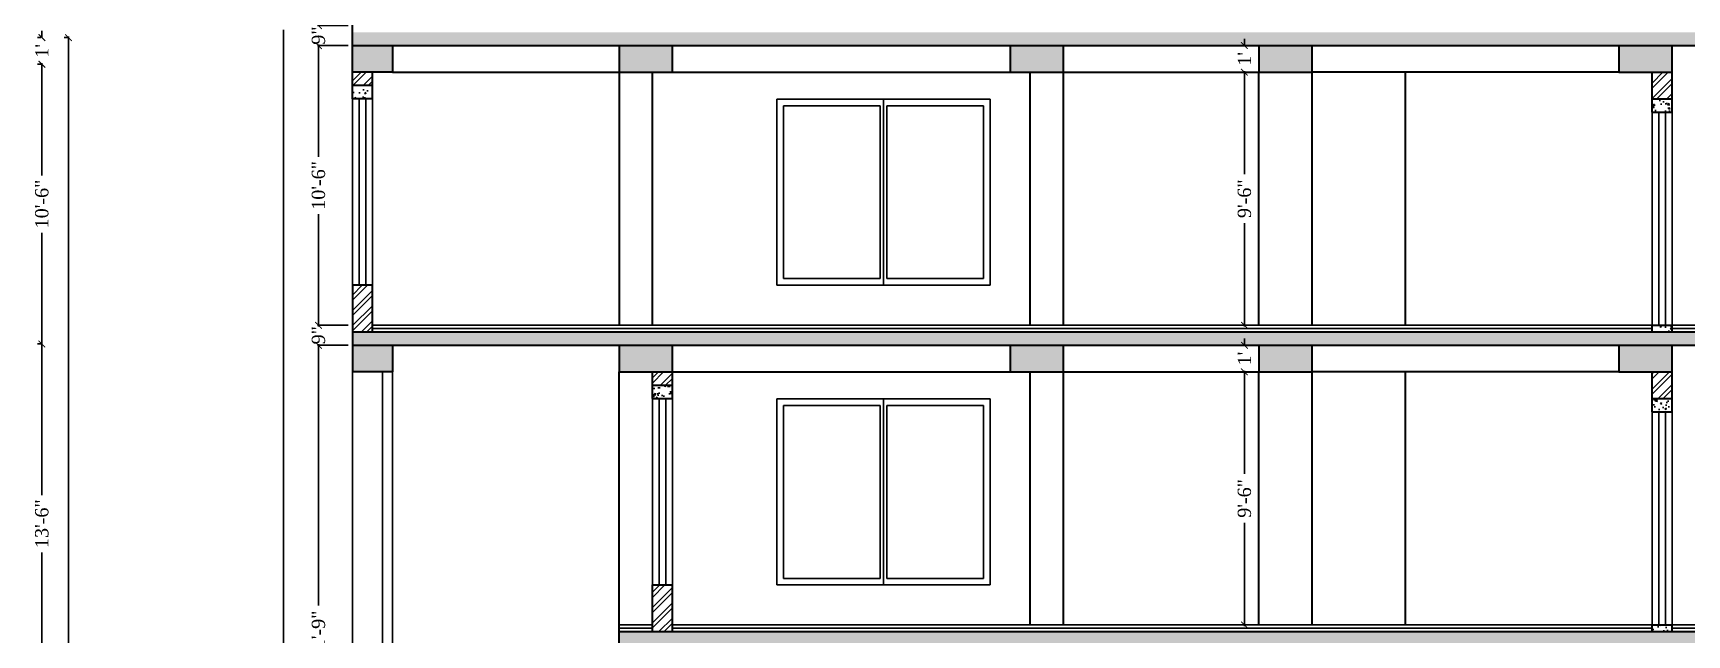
# Model space of a CAD drawing. Header units: inches. Extents: x 137014 to 144844, y -150241 to -148176.
# Drawn here: x 143550 to 144294, y -149674 to -149403 of the extents above; entities that cross this region are included whole.
import ezdxf

# ---------------------------------------------------------------- set-up
doc = ezdxf.new("R2010")
doc.units = ezdxf.units.IN
doc.header["$LTSCALE"] = 15
doc.header["$MEASUREMENT"] = 0
doc.header["$PDMODE"] = 2
doc.layers.get('0').update_dxf_attribs({"linetype": 'CONTINUOUS'})
doc.layers.get('Defpoints').update_dxf_attribs({"linetype": 'CONTINUOUS'})
doc.layers.add('DIMENSION', color=251, linetype='CONTINUOUS', lineweight=15)
doc.layers.add('WALL', color=1, linetype='CONTINUOUS', lineweight=30)
for name, color, linetype in [('HACH', 8, 'CONTINUOUS'), ('HATCH', 252, 'CONTINUOUS'), ('stair', 31, 'CONTINUOUS'), ('WINDOW', 140, 'CONTINUOUS')]:
    doc.layers.add(name, color=color, linetype=linetype)
doc.styles.add('times', font='times.ttf', dxfattribs={"height": 6})
doc.dimstyles.new('NAUMAN', dxfattribs={"dimtxt": 7, "dimasz": 3, "dimexe": 0.5, "dimexo": 2, "dimgap": 3, "dimtad": 0, "dimdec": 1, "dimzin": 0, "dimdsep": 46, "dimlunit": 4, "dimtxsty": 'times', "dimblk1": 'ARCHTICK', "dimblk2": 'ARCHTICK', "dimsah": 1, "dimcen": 0, "dimdle": 0.5, "dimclrd": 256, "dimclre": 256, "dimclrt": 2, "dimadec": 0, "dimazin": 0, "dimtfac": 1, "dimtdec": 1, "dimtix": 1, "dimtofl": 0, "dimtmove": 1, "dimatfit": 3, "dimldrblk": 'ARCHTICK', "dimfxl": 4, "dimtolj": 1, "dimtzin": 0, "dimarcsym": 0})
pattern_1 = [(50, (-432.95, 3237.4475), (7.17260183, -0.62752135), [0.75, -8.25]), (355, (-432.95, 3237.4475), (-1.38751334, 7.52192134), [0.6, -6.6]), (100.4514445, (-432.3525, 3237.395), (5.78508847, 6.8943999), [0.63740192, -7.01142112]), (46.1842, (-432.95, 3239.4475), (10.6724133, -1.6551928), [1.125, -12.375]), (96.6356355, (-432.061, 3239.31), (9.34661946, 9.741186), [0.9561034, -10.5171376]), (351.184164, (-432.95, 3239.448), (9.34661945, 9.741186), [0.9, -9.9]), (21, (-431.95, 3238.9475), (5.96907052, -4.0261889), [0.75, -8.25]), (326, (-431.95, 3238.9475), (2.43315332, 7.25150045), [0.6, -6.6]), (71.4514447, (-431.453, 3238.612), (8.40222377, 3.22531153), [0.6374019, -7.01142112]), (37.5, (-432.9502, 3237.4475), (0.121598553, 3.328938538), [0, -6.52, 0, -6.7, 0, -6.625]), (7.5, (-432.9502, 3237.4475), (2.630695374, 3.94411712), [0, -3.82, 0, -6.37, 0, -2.525]), (327.5, (-435.1802, 3237.4475), (5.338224362, -0.225548717), [0, -2.5, 0, -7.8, 0, -10.35]), (317.5, (-436.18, 3237.4475), (5.83186169, 1.00104982), [0, -3.25, 0, -5.18, 0, -7.35])]
pattern_2 = [(45, (0, 0), (-3.44714556, 3.44714556), []), (45, (2.298, 0), (-3.44714556, 3.44714556), [])]
pattern_3 = [(50, (0, 0), (7.17260183, -0.62752135), [0.75, -8.25]), (355, (0, 0), (-1.38751334, 7.52192134), [0.6, -6.6]), (100.4514, (0.598, -0.052), (5.78509382, 6.89439542), [0.6374019, -7.01142112]), (46.1842, (0, 2), (10.6724105, -1.65519014), [1.125, -12.375]), (96.6356, (0.889, 1.862), (9.34662706, 9.7411787), [0.9561029, -10.51713]), (351.1842, (0, 2), (9.34661945, 9.741186), [0.9, -9.9]), (21, (1, 1.5), (5.96907052, -4.0261889), [0.75, -8.25]), (326, (1, 1.5), (2.43315332, 7.25150045), [0.6, -6.6]), (71.4514, (1.4974, 1.1645), (8.40222629, 3.22530497), [0.6374019, -7.01142112]), (37.5, (0, 0), (0.121598553, 3.328938538), [0, -6.52, 0, -6.7, 0, -6.625]), (7.5, (0, 0), (2.630695374, 3.94411712), [0, -3.82, 0, -6.37, 0, -2.525]), (327.5, (-2.23, 0), (5.33822436, -0.225548717), [0, -2.5, 0, -7.8, 0, -10.35]), (317.5, (-3.23, 0), (5.83186169, 1.00104982), [0, -3.25, 0, -5.18, 0, -7.35])]

# ---------------------------------------------------------------- blocks, each defined once
blk = doc.blocks.new('_ARCHTICK')
at = {"color": 0, "linetype": 'ByBlock', "const_width": 0.15}
blk.add_lwpolyline([(-0.5, -0.5), (0.5, 0.5)], dxfattribs=at)
blk = doc.blocks.new('*D1170')
at = {"layer": 'Defpoints', "color": 0, "ltscale": 5, "transparency": 16777216}
for p in [(143553.49, -149404.84), (143553.49, -149404.84), (143553.49, -149416.84)]:
    blk.add_point(p, dxfattribs=at)
at = {"layer": 'HATCH', "lineweight": -2, "ltscale": 5, "transparency": 16777216}
for p, q in [((143553.49, -149404.84), (143553.49, -149401.84)), ((143551.49, -149404.84), (143552.99, -149404.84)), ((143551.49, -149416.84), (143552.99, -149416.84)), ((143553.49, -149416.84), (143553.49, -149419.84))]:
    blk.add_line(p, q, dxfattribs=at)
at = {"layer": 'HATCH', "lineweight": -2, "ltscale": 5, "transparency": 16777216, "xscale": 3, "yscale": 3, "zscale": 3}
for p, rotation in [((143553.49, -149404.84), 270), ((143553.49, -149416.84), 90)]:
    blk.add_blockref('_ARCHTICK', p, dxfattribs=dict(at, rotation=rotation))
at = {"layer": 'HATCH', "color": 2, "ltscale": 5, "transparency": 16777216, "insert": (143553.49, -149410.84), "char_height": 6, "attachment_point": 5, "rotation": 90, "style": 'times'}
blk.add_mtext("\\A1;1'", dxfattribs=at)
blk = doc.blocks.new('*D1171')
at = {"layer": 'Defpoints', "color": 0, "ltscale": 5, "transparency": 16777216}
for p in [(143553.49, -149416.84), (143553.49, -149542.84), (143553.49, -149542.84)]:
    blk.add_point(p, dxfattribs=at)
at = {"layer": 'HATCH', "lineweight": -2, "ltscale": 5, "transparency": 16777216}
for p, q in [((143551.49, -149416.84), (143552.99, -149416.84)), ((143553.49, -149416.34), (143553.49, -149466.93)), ((143553.49, -149543.34), (143553.49, -149492.76)), ((143551.49, -149542.84), (143552.99, -149542.84))]:
    blk.add_line(p, q, dxfattribs=at)
at = {"layer": 'HATCH', "lineweight": -2, "ltscale": 5, "transparency": 16777216, "xscale": 3, "yscale": 3, "zscale": 3}
for p, rotation in [((143553.49, -149416.84), 90), ((143553.49, -149542.84), 270)]:
    blk.add_blockref('_ARCHTICK', p, dxfattribs=dict(at, rotation=rotation))
at = {"layer": 'HATCH', "color": 2, "ltscale": 5, "transparency": 16777216, "insert": (143553.49, -149479.84), "char_height": 6, "attachment_point": 5, "rotation": 90, "style": 'times'}
blk.add_mtext('\\A1;10\'-6"', dxfattribs=at)
blk = doc.blocks.new('*D1172')
at = {"layer": 'Defpoints', "color": 0, "ltscale": 5, "transparency": 16777216}
for p in [(143553.49, -149542.84), (143553.49, -149704.84), (143553.49, -149704.84)]:
    blk.add_point(p, dxfattribs=at)
at = {"layer": 'HATCH', "lineweight": -2, "ltscale": 5, "transparency": 16777216}
for p, q in [((143551.49, -149542.84), (143552.99, -149542.84)), ((143553.49, -149542.34), (143553.49, -149610.93)), ((143553.49, -149705.34), (143553.49, -149636.76)), ((143551.49, -149704.84), (143552.99, -149704.84))]:
    blk.add_line(p, q, dxfattribs=at)
at = {"layer": 'HATCH', "lineweight": -2, "ltscale": 5, "transparency": 16777216, "xscale": 3, "yscale": 3, "zscale": 3}
for p, rotation in [((143553.49, -149542.84), 90), ((143553.49, -149704.84), 270)]:
    blk.add_blockref('_ARCHTICK', p, dxfattribs=dict(at, rotation=rotation))
at = {"layer": 'HATCH', "color": 2, "ltscale": 5, "transparency": 16777216, "insert": (143553.49, -149623.84), "char_height": 6, "attachment_point": 5, "rotation": 90, "style": 'times'}
blk.add_mtext('\\A1;13\'-6"', dxfattribs=at)
blk = doc.blocks.new('*D1187')
at = {"layer": 'Defpoints', "color": 0, "ltscale": 5, "transparency": 16777216}
for p in [(143565.49, -149404.84), (143565.49, -150124.84), (143565.49, -150124.84)]:
    blk.add_point(p, dxfattribs=at)
at = {"layer": 'HATCH', "lineweight": -2, "ltscale": 5, "transparency": 16777216}
for p, q in [((143563.49, -149404.84), (143564.99, -149404.84)), ((143565.49, -149404.34), (143565.49, -149756.99)), ((143565.49, -150125.34), (143565.49, -149772.69)), ((143563.49, -150124.84), (143564.99, -150124.84))]:
    blk.add_line(p, q, dxfattribs=at)
at = {"layer": 'HATCH', "lineweight": -2, "ltscale": 5, "transparency": 16777216, "xscale": 3, "yscale": 3, "zscale": 3}
for p, rotation in [((143565.49, -149404.84), 90), ((143565.49, -150124.84), 270)]:
    blk.add_blockref('_ARCHTICK', p, dxfattribs=dict(at, rotation=rotation))
at = {"layer": 'HATCH', "color": 2, "ltscale": 5, "transparency": 16777216, "insert": (143565.49, -149764.84), "char_height": 6, "attachment_point": 5, "rotation": 90, "style": 'times'}
blk.add_mtext("\\A1;60'", dxfattribs=at)
blk = doc.blocks.new('*D1272')
at = {"layer": 'Defpoints', "color": 0, "ltscale": 5, "transparency": 16777216}
for p in [(143693.36, -149543.46), (143678.02, -149804.46), (143693.36, -149804.46)]:
    blk.add_point(p, dxfattribs=at)
at = {"layer": 'DIMENSION', "lineweight": -2, "ltscale": 5, "transparency": 16777216}
for p, q in [((143691.36, -149543.46), (143677.52, -149543.46)), ((143678.02, -149542.96), (143678.02, -149660.62)), ((143678.02, -149804.96), (143678.02, -149687.29)), ((143691.36, -149804.46), (143677.52, -149804.46))]:
    blk.add_line(p, q, dxfattribs=at)
at = {"layer": 'DIMENSION', "lineweight": -2, "ltscale": 5, "transparency": 16777216, "xscale": 3, "yscale": 3, "zscale": 3}
for p, rotation in [((143678.02, -149543.46), 90), ((143678.02, -149804.46), 270)]:
    blk.add_blockref('_ARCHTICK', p, dxfattribs=dict(at, rotation=rotation))
at = {"layer": 'DIMENSION', "color": 2, "ltscale": 5, "transparency": 16777216, "insert": (143678.02, -149673.96), "char_height": 6, "attachment_point": 5, "rotation": 90, "style": 'times'}
blk.add_mtext('\\A1;21\'-9"', dxfattribs=at)
blk = doc.blocks.new('*D1281')
at = {"layer": 'Defpoints', "color": 0, "ltscale": 5, "transparency": 16777216}
for p in [(143693.36, -149399.46), (143678.02, -149408.46), (143693.36, -149408.46)]:
    blk.add_point(p, dxfattribs=at)
at = {"layer": 'DIMENSION', "lineweight": -2, "ltscale": 5, "transparency": 16777216}
for p, q in [((143691.36, -149399.46), (143677.52, -149399.46)), ((143678.02, -149399.46), (143678.02, -149396.46)), ((143691.36, -149408.46), (143677.52, -149408.46)), ((143678.02, -149408.46), (143678.02, -149411.46))]:
    blk.add_line(p, q, dxfattribs=at)
at = {"layer": 'DIMENSION', "lineweight": -2, "ltscale": 5, "transparency": 16777216, "xscale": 3, "yscale": 3, "zscale": 3}
for p, rotation in [((143678.02, -149399.46), 270), ((143678.02, -149408.46), 90)]:
    blk.add_blockref('_ARCHTICK', p, dxfattribs=dict(at, rotation=rotation))
at = {"layer": 'DIMENSION', "color": 2, "ltscale": 5, "transparency": 16777216, "insert": (143678.02, -149403.96), "char_height": 6, "attachment_point": 5, "rotation": 90, "style": 'times'}
blk.add_mtext('\\A1;9"', dxfattribs=at)
blk = doc.blocks.new('*D1282')
at = {"layer": 'Defpoints', "color": 0, "ltscale": 5, "transparency": 16777216}
for p in [(143693.36, -149408.46), (143678.02, -149534.46), (143693.36, -149534.46)]:
    blk.add_point(p, dxfattribs=at)
at = {"layer": 'DIMENSION', "lineweight": -2, "ltscale": 5, "transparency": 16777216}
for p, q in [((143691.36, -149408.46), (143677.52, -149408.46)), ((143678.02, -149407.96), (143678.02, -149458.54)), ((143678.02, -149534.96), (143678.02, -149484.37)), ((143691.36, -149534.46), (143677.52, -149534.46))]:
    blk.add_line(p, q, dxfattribs=at)
at = {"layer": 'DIMENSION', "lineweight": -2, "ltscale": 5, "transparency": 16777216, "xscale": 3, "yscale": 3, "zscale": 3}
for p, rotation in [((143678.02, -149408.46), 90), ((143678.02, -149534.46), 270)]:
    blk.add_blockref('_ARCHTICK', p, dxfattribs=dict(at, rotation=rotation))
at = {"layer": 'DIMENSION', "color": 2, "ltscale": 5, "transparency": 16777216, "insert": (143678.02, -149471.46), "char_height": 6, "attachment_point": 5, "rotation": 90, "style": 'times'}
blk.add_mtext('\\A1;10\'-6"', dxfattribs=at)
blk = doc.blocks.new('*D1283')
at = {"layer": 'Defpoints', "color": 0, "ltscale": 5, "transparency": 16777216}
for p in [(143693.36, -149534.46), (143678.02, -149543.46), (143693.36, -149543.46)]:
    blk.add_point(p, dxfattribs=at)
at = {"layer": 'DIMENSION', "lineweight": -2, "ltscale": 5, "transparency": 16777216}
for p, q in [((143691.36, -149534.46), (143677.52, -149534.46)), ((143678.02, -149534.46), (143678.02, -149531.46)), ((143691.36, -149543.46), (143677.52, -149543.46)), ((143678.02, -149543.46), (143678.02, -149546.46))]:
    blk.add_line(p, q, dxfattribs=at)
at = {"layer": 'DIMENSION', "lineweight": -2, "ltscale": 5, "transparency": 16777216, "xscale": 3, "yscale": 3, "zscale": 3}
for p, rotation in [((143678.02, -149534.46), 270), ((143678.02, -149543.46), 90)]:
    blk.add_blockref('_ARCHTICK', p, dxfattribs=dict(at, rotation=rotation))
at = {"layer": 'DIMENSION', "color": 2, "ltscale": 5, "transparency": 16777216, "insert": (143678.02, -149538.96), "char_height": 6, "attachment_point": 5, "rotation": 90, "style": 'times'}
blk.add_mtext('\\A1;9"', dxfattribs=at)
blk = doc.blocks.new('*D1284')
at = {"layer": 'Defpoints', "color": 0, "ltscale": 5, "transparency": 16777216}
for p in [(143662.3, -148961.46), (143693.36, -148961.46), (143693.36, -149825.46)]:
    blk.add_point(p, dxfattribs=at)
at = {"layer": 'DIMENSION', "lineweight": -2, "ltscale": 5, "transparency": 16777216}
for p, q in [((143691.36, -148961.46), (143661.8, -148961.46)), ((143662.3, -148960.96), (143662.3, -149385.58)), ((143662.3, -149825.96), (143662.3, -149401.33)), ((143691.36, -149825.46), (143661.8, -149825.46))]:
    blk.add_line(p, q, dxfattribs=at)
at = {"layer": 'DIMENSION', "lineweight": -2, "ltscale": 5, "transparency": 16777216, "xscale": 3, "yscale": 3, "zscale": 3}
for p, rotation in [((143662.3, -148961.46), 90), ((143662.3, -149825.46), 270)]:
    blk.add_blockref('_ARCHTICK', p, dxfattribs=dict(at, rotation=rotation))
at = {"layer": 'DIMENSION', "color": 2, "ltscale": 5, "transparency": 16777216, "insert": (143662.3, -149393.46), "char_height": 6, "attachment_point": 5, "rotation": 90, "style": 'times'}
blk.add_mtext("\\A1;72'", dxfattribs=at)
blk = doc.blocks.new('*D1292')
at = {"layer": 'Defpoints', "color": 0, "ltscale": 5, "transparency": 16777216}
for p in [(144101.36, -149543.46), (144094.84, -149555.46), (144101.36, -149555.46)]:
    blk.add_point(p, dxfattribs=at)
at = {"layer": 'HACH', "lineweight": -2, "ltscale": 5, "transparency": 16777216}
for p, q in [((144098.84, -149543.46), (144094.34, -149543.46)), ((144094.84, -149543.46), (144094.84, -149540.46)), ((144098.84, -149555.46), (144094.34, -149555.46)), ((144094.84, -149555.46), (144094.84, -149558.46))]:
    blk.add_line(p, q, dxfattribs=at)
at = {"layer": 'HACH', "lineweight": -2, "ltscale": 5, "transparency": 16777216, "xscale": 3, "yscale": 3, "zscale": 3}
for p, rotation in [((144094.84, -149543.46), 270), ((144094.84, -149555.46), 90)]:
    blk.add_blockref('_ARCHTICK', p, dxfattribs=dict(at, rotation=rotation))
at = {"layer": 'HACH', "color": 2, "ltscale": 5, "transparency": 16777216, "insert": (144094.84, -149549.46), "char_height": 6, "attachment_point": 5, "rotation": 90, "style": 'times'}
blk.add_mtext("\\A1;1'", dxfattribs=at)
blk = doc.blocks.new('*D1293')
at = {"layer": 'Defpoints', "color": 0, "ltscale": 5, "transparency": 16777216}
for p in [(144101.36, -149555.46), (144094.84, -149669.46), (144101.36, -149669.46)]:
    blk.add_point(p, dxfattribs=at)
at = {"layer": 'HACH', "lineweight": -2, "ltscale": 5, "transparency": 16777216}
for p, q in [((144098.84, -149555.46), (144094.34, -149555.46)), ((144094.84, -149554.96), (144094.84, -149601.42)), ((144094.84, -149669.96), (144094.84, -149623.5)), ((144098.84, -149669.46), (144094.34, -149669.46))]:
    blk.add_line(p, q, dxfattribs=at)
at = {"layer": 'HACH', "lineweight": -2, "ltscale": 5, "transparency": 16777216, "xscale": 3, "yscale": 3, "zscale": 3}
for p, rotation in [((144094.84, -149555.46), 90), ((144094.84, -149669.46), 270)]:
    blk.add_blockref('_ARCHTICK', p, dxfattribs=dict(at, rotation=rotation))
at = {"layer": 'HACH', "color": 2, "ltscale": 5, "transparency": 16777216, "insert": (144094.84, -149612.46), "char_height": 6, "attachment_point": 5, "rotation": 90, "style": 'times'}
blk.add_mtext('\\A1;9\'-6"', dxfattribs=at)
blk = doc.blocks.new('*D1294')
at = {"layer": 'Defpoints', "color": 0, "ltscale": 5, "transparency": 16777216}
for p in [(144101.36, -149408.46), (144094.84, -149420.46), (144101.36, -149420.46)]:
    blk.add_point(p, dxfattribs=at)
at = {"layer": 'HACH', "lineweight": -2, "ltscale": 5, "transparency": 16777216}
for p, q in [((144098.84, -149408.46), (144094.34, -149408.46)), ((144094.84, -149408.46), (144094.84, -149405.46)), ((144098.84, -149420.46), (144094.34, -149420.46)), ((144094.84, -149420.46), (144094.84, -149423.46))]:
    blk.add_line(p, q, dxfattribs=at)
at = {"layer": 'HACH', "lineweight": -2, "ltscale": 5, "transparency": 16777216, "xscale": 3, "yscale": 3, "zscale": 3}
for p, rotation in [((144094.84, -149408.46), 270), ((144094.84, -149420.46), 90)]:
    blk.add_blockref('_ARCHTICK', p, dxfattribs=dict(at, rotation=rotation))
at = {"layer": 'HACH', "color": 2, "ltscale": 5, "transparency": 16777216, "insert": (144094.84, -149414.46), "char_height": 6, "attachment_point": 5, "rotation": 90, "style": 'times'}
blk.add_mtext("\\A1;1'", dxfattribs=at)
blk = doc.blocks.new('*D1295')
at = {"layer": 'Defpoints', "color": 0, "ltscale": 5, "transparency": 16777216}
for p in [(144101.36, -149420.46), (144094.84, -149534.46), (144101.36, -149534.46)]:
    blk.add_point(p, dxfattribs=at)
at = {"layer": 'HACH', "lineweight": -2, "ltscale": 5, "transparency": 16777216}
for p, q in [((144098.84, -149420.46), (144094.34, -149420.46)), ((144094.84, -149419.96), (144094.84, -149466.42)), ((144094.84, -149534.96), (144094.84, -149488.5)), ((144098.84, -149534.46), (144094.34, -149534.46))]:
    blk.add_line(p, q, dxfattribs=at)
at = {"layer": 'HACH', "lineweight": -2, "ltscale": 5, "transparency": 16777216, "xscale": 3, "yscale": 3, "zscale": 3}
for p, rotation in [((144094.84, -149420.46), 90), ((144094.84, -149534.46), 270)]:
    blk.add_blockref('_ARCHTICK', p, dxfattribs=dict(at, rotation=rotation))
at = {"layer": 'HACH', "color": 2, "ltscale": 5, "transparency": 16777216, "insert": (144094.84, -149477.46), "char_height": 6, "attachment_point": 5, "rotation": 90, "style": 'times'}
blk.add_mtext('\\A1;9\'-6"', dxfattribs=at)

msp = doc.modelspace()

# ---------------------------------------------------------------- hatches: boundary and pattern name
at = {"layer": 'HACH', "ltscale": 5}
h = msp.add_hatch(dxfattribs=at)
h.set_pattern_fill('AR-CONC', color=256)
h.set_pattern_definition(pattern_1)
h.paths.add_polyline_path([(143693.36007, -149402.45726), (143693.36007, -149408.45726), (144413.36007, -149408.45726), (144413.36007, -149402.45726)])
h = msp.add_hatch(color=256, dxfattribs=at)
h.dxf.hatch_style = 1
h.paths.add_polyline_path([(143711.36007, -149408.45726), (143693.36007, -149408.45726), (143693.36007, -149420.45726), (143711.36007, -149420.45726)])
h = msp.add_hatch(color=256, dxfattribs=at)
h.dxf.hatch_style = 1
h.paths.add_polyline_path([(143837.36007, -149408.45726), (143813.36007, -149408.45726), (143813.36007, -149420.45726), (143837.36007, -149420.45726)])
h = msp.add_hatch(color=256, dxfattribs=at)
h.dxf.hatch_style = 1
h.paths.add_polyline_path([(144013.36007, -149408.45726), (143989.36007, -149408.45726), (143989.36007, -149420.45726), (144013.36007, -149420.45726)])
h.paths.add_polyline_path([(144125.36007, -149408.45726), (144101.36007, -149408.45726), (144101.36007, -149420.45726), (144125.36007, -149420.45726)])
h.paths.add_polyline_path([(144287.36007, -149408.45726), (144263.36007, -149408.45726), (144263.36007, -149420.45726), (144287.36007, -149420.45726)])
h = msp.add_hatch(dxfattribs=at)
h.set_pattern_fill('AR-CONC', color=256)
h.set_pattern_definition(pattern_3)
h.paths.add_polyline_path([(143693.36007, -149426.45726), (143693.36007, -149432.45726), (143702.36007, -149432.45726), (143702.36007, -149426.45726)])
h = msp.add_hatch(dxfattribs=at)
h.set_pattern_fill('AR-CONC', color=256)
h.set_pattern_definition(pattern_3)
h.paths.add_polyline_path([(144278.36007, -149432.45726), (144278.36007, -149438.45726), (144287.36007, -149438.45726), (144287.36007, -149432.45726)])
h = msp.add_hatch(dxfattribs=at)
h.set_pattern_fill('AR-CONC', color=256)
h.set_pattern_definition(pattern_1)
h.paths.add_polyline_path([(143693.36007, -149537.45726), (143693.36007, -149543.45726), (144413.36007, -149543.45726), (144413.36007, -149537.45726)])
h = msp.add_hatch(dxfattribs=at)
h.set_pattern_fill('AR-CONC', color=256)
h.set_pattern_definition(pattern_3)
h.paths.add_polyline_path([(144278.36007, -149534.45726), (144278.36007, -149537.45726), (144287.36007, -149537.45726), (144287.36007, -149534.45726)])
h = msp.add_hatch(color=256, dxfattribs=at)
h.dxf.hatch_style = 1
h.paths.add_polyline_path([(143711.36007, -149543.45726), (143693.36007, -149543.45726), (143693.36007, -149555.45726), (143711.36007, -149555.45726)])
h = msp.add_hatch(color=256, dxfattribs=at)
h.dxf.hatch_style = 1
h.paths.add_polyline_path([(143837.36007, -149543.45726), (143813.36007, -149543.45726), (143813.36007, -149555.45726), (143837.36007, -149555.45726)])
h = msp.add_hatch(color=256, dxfattribs=at)
h.dxf.hatch_style = 1
h.paths.add_polyline_path([(144013.36007, -149543.45726), (143989.36007, -149543.45726), (143989.36007, -149555.45726), (144013.36007, -149555.45726)])
h.paths.add_polyline_path([(144125.36007, -149543.45726), (144101.36007, -149543.45726), (144101.36007, -149555.45726), (144125.36007, -149555.45726)])
h.paths.add_polyline_path([(144287.36007, -149543.45726), (144263.36007, -149543.45726), (144263.36007, -149555.45726), (144287.36007, -149555.45726)])
h = msp.add_hatch(dxfattribs=at)
h.set_pattern_fill('AR-CONC', color=256)
h.set_pattern_definition(pattern_3)
h.paths.add_polyline_path([(143828.36007, -149561.45726), (143828.36007, -149567.45726), (143837.36007, -149567.45726), (143837.36007, -149561.45726)])
h = msp.add_hatch(dxfattribs=at)
h.set_pattern_fill('AR-CONC', color=256)
h.set_pattern_definition(pattern_3)
h.paths.add_polyline_path([(144287.36007, -149573.45726), (144287.36007, -149567.45726), (144278.36007, -149567.45726), (144278.36007, -149573.45726)])
h = msp.add_hatch(dxfattribs=at)
h.set_pattern_fill('AR-CONC', color=256)
h.set_pattern_definition(pattern_3)
h.paths.add_polyline_path([(144278.36007, -149669.45726), (144278.36007, -149672.45726), (144287.36007, -149672.45726), (144287.36007, -149669.45726)])
h = msp.add_hatch(dxfattribs=at)
h.set_pattern_fill('AR-CONC', color=256)
h.set_pattern_definition(pattern_1)
h.paths.add_polyline_path([(144413.36007, -149678.45726), (144413.36007, -149672.45726), (143813.36007, -149672.45726), (143813.36007, -149678.45726)])
at = {"layer": 'HATCH'}
h = msp.add_hatch(dxfattribs=at)
h.set_pattern_fill('ANSI32,_O', color=6, scale=13)
h.set_pattern_definition(pattern_2)
h.paths.add_polyline_path([(143702.36007, -149426.45726), (143702.36007, -149420.45726), (143693.36007, -149420.45726), (143693.36007, -149426.45726)])
h = msp.add_hatch(dxfattribs=at)
h.set_pattern_fill('ANSI32,_O', color=6, scale=13)
h.set_pattern_definition(pattern_2)
h.paths.add_polyline_path([(144278.36007, -149420.45726), (144278.36007, -149432.45726), (144287.36007, -149432.45726), (144287.36007, -149420.45726)])
h = msp.add_hatch(dxfattribs=at)
h.set_pattern_fill('ANSI32,_O', color=6, scale=13)
h.set_pattern_definition(pattern_2)
h.paths.add_polyline_path([(143702.36007, -149516.45726), (143693.36007, -149516.45726), (143693.36007, -149537.45726), (143702.36007, -149537.45726)])
h = msp.add_hatch(dxfattribs=at)
h.set_pattern_fill('ANSI32,_O', color=6, scale=13)
h.set_pattern_definition(pattern_2)
h.paths.add_polyline_path([(143828.36007, -149555.45726), (143828.36007, -149561.45726), (143837.36007, -149561.45726), (143837.36007, -149555.45726)])
h = msp.add_hatch(dxfattribs=at)
h.set_pattern_fill('ANSI32,_O', color=6, scale=13)
h.set_pattern_definition(pattern_2)
h.paths.add_polyline_path([(144287.36007, -149555.45726), (144278.36007, -149555.45726), (144278.36007, -149567.45726), (144287.36007, -149567.45726)])
h = msp.add_hatch(dxfattribs=at)
h.set_pattern_fill('ANSI32,_O', color=6, scale=13)
h.set_pattern_definition(pattern_2)
h.paths.add_polyline_path([(143837.36007, -149651.45726), (143828.36007, -149651.45726), (143828.36007, -149672.45726), (143837.36007, -149672.45726)])

# ---------------------------------------------------------------- linework, layer by layer
at = {"layer": 'stair'}
for p, q in [((143702.36007, -149534.45726), (144278.36007, -149534.45726)), ((143702.36007, -149535.95726), (144278.36007, -149535.95726)), ((144287.36007, -149534.45726), (144404.36007, -149534.45726)), ((144287.36007, -149535.95726), (144404.36007, -149535.95726)), ((143813.36007, -149669.45726), (143828.36007, -149669.45726)), ((143813.36007, -149670.95726), (143828.36007, -149670.95726)), ((143837.36007, -149669.45726), (144278.36007, -149669.45726)), ((143837.36007, -149670.95726), (144278.36007, -149670.95726)), ((144287.36007, -149669.45726), (144404.36007, -149669.45726)), ((144287.36007, -149670.95726), (144404.36007, -149670.95726))]:
    msp.add_line(p, q, dxfattribs=at)
at = {"layer": 'WALL', "ltscale": 5}
for p, q in [((143693.36007, -149432.45726), (143693.36007, -149381.45726)), ((143711.36007, -149408.45726), (143711.36007, -149420.45726)), ((143711.36007, -149420.45726), (143693.36007, -149420.45726)), ((143702.36007, -149432.45726), (143702.36007, -149420.45726)), ((143711.36007, -149420.45726), (143813.36007, -149420.45726)), ((143813.36007, -149420.45726), (143813.36007, -149534.45726)), ((143828.36007, -149534.45726), (143828.36007, -149420.45726)), ((143837.36007, -149420.45726), (143989.36007, -149420.45726)), ((143998.36007, -149534.45726), (143998.36007, -149420.45726)), ((144013.36007, -149420.45726), (144101.36007, -149420.45726)), ((144013.36007, -149534.45726), (144013.36007, -149420.45726)), ((144101.36007, -149534.45726), (144101.36007, -149420.45726)), ((144263.36007, -149420.45726), (144125.36007, -149420.45726)), ((144125.36007, -149534.45726), (144125.36007, -149420.45726)), ((144167.36007, -149534.45726), (144167.36007, -149420.45726)), ((143702.36007, -149426.45726), (143693.36007, -149426.45726)), ((143702.36007, -149432.45726), (143693.36007, -149432.45726)), ((144278.36007, -149432.45726), (144287.36007, -149432.45726)), ((144278.36007, -149432.45726), (144287.36007, -149432.45726)), ((144278.36007, -149438.45726), (144287.36007, -149438.45726)), ((144278.36007, -149438.45726), (144287.36007, -149438.45726)), ((143702.36007, -149516.45726), (143693.36007, -149516.45726)), ((143702.36007, -149537.45726), (143702.36007, -149516.45726)), ((144278.36007, -149534.45726), (144287.36007, -149534.45726)), ((143693.36007, -149543.45726), (143693.36007, -149555.45726)), ((143711.36007, -149543.45726), (143711.36007, -149555.45726)), ((143711.36007, -149555.45726), (143693.36007, -149555.45726)), ((143813.36007, -149669.45726), (143813.36007, -149555.45726)), ((143828.36007, -149567.45726), (143828.36007, -149555.45726)), ((143837.36007, -149555.45726), (143989.36007, -149555.45726)), ((143837.36007, -149567.45726), (143837.36007, -149555.45726)), ((143998.36007, -149669.45726), (143998.36007, -149555.45726)), ((144013.36007, -149555.45726), (144101.36007, -149555.45726)), ((144013.36007, -149669.45726), (144013.36007, -149555.45726)), ((144101.36007, -149669.45726), (144101.36007, -149555.45726)), ((144263.36007, -149555.45726), (144125.36007, -149555.45726)), ((144125.36007, -149669.45726), (144125.36007, -149555.45726)), ((144167.36007, -149669.45726), (144167.36007, -149555.45726)), ((143828.36007, -149561.45726), (143837.36007, -149561.45726)), ((143828.36007, -149567.45726), (143837.36007, -149567.45726)), ((144278.36007, -149567.45726), (144287.36007, -149567.45726)), ((144278.36007, -149573.45726), (144287.36007, -149573.45726)), ((143828.36007, -149672.45726), (143828.36007, -149651.45726)), ((143828.36007, -149651.45726), (143837.36007, -149651.45726)), ((143837.36007, -149672.45726), (143837.36007, -149651.45726)), ((143813.36007, -149678.45726), (143813.36007, -149669.45726)), ((144278.36007, -149669.45726), (144287.36007, -149669.45726))]:
    msp.add_line(p, q, dxfattribs=at)
at = {"layer": 'WALL'}
for p, q in [((143693.36007, -149408.45726), (144413.36007, -149408.45726)), ((143813.36007, -149408.45726), (143813.36007, -149420.45726)), ((143837.36007, -149420.45726), (143837.36007, -149408.45726)), ((143989.36007, -149408.45726), (143989.36007, -149420.45726)), ((144013.36007, -149420.45726), (144013.36007, -149408.45726)), ((144101.36007, -149408.45726), (144101.36007, -149420.45726)), ((144125.36007, -149420.45726), (144125.36007, -149408.45726)), ((144263.36007, -149408.45726), (144263.36007, -149420.45726)), ((144287.36007, -149420.45726), (144287.36007, -149408.45726)), ((143813.36007, -149420.45726), (143837.36007, -149420.45726)), ((143989.36007, -149420.45726), (144013.36007, -149420.45726)), ((144101.36007, -149420.45726), (144125.36007, -149420.45726)), ((144263.36007, -149420.45726), (144287.36007, -149420.45726)), ((144278.36007, -149438.45726), (144278.36007, -149420.45726)), ((144287.36007, -149438.45726), (144287.36007, -149420.45726)), ((143693.36007, -149516.45726), (143693.36007, -149543.45726)), ((143693.36007, -149537.45726), (144413.36007, -149537.45726)), ((144278.36007, -149537.45726), (144278.36007, -149534.45726)), ((144287.36007, -149537.45726), (144287.36007, -149534.45726)), ((143693.36007, -149543.45726), (144413.36007, -149543.45726)), ((143813.36007, -149543.45726), (143813.36007, -149555.45726)), ((143837.36007, -149555.45726), (143837.36007, -149543.45726)), ((143989.36007, -149543.45726), (143989.36007, -149555.45726)), ((144013.36007, -149555.45726), (144013.36007, -149543.45726)), ((144101.36007, -149543.45726), (144101.36007, -149555.45726)), ((144125.36007, -149555.45726), (144125.36007, -149543.45726)), ((144263.36007, -149543.45726), (144263.36007, -149555.45726)), ((144287.36007, -149555.45726), (144287.36007, -149543.45726)), ((143813.36007, -149555.45726), (143837.36007, -149555.45726)), ((143989.36007, -149555.45726), (144013.36007, -149555.45726)), ((144101.36007, -149555.45726), (144125.36007, -149555.45726)), ((144263.36007, -149555.45726), (144287.36007, -149555.45726)), ((144278.36007, -149573.45726), (144278.36007, -149555.45726)), ((144287.36007, -149573.45726), (144287.36007, -149555.45726)), ((144278.36007, -149672.45726), (144278.36007, -149669.45726)), ((144287.36007, -149672.45726), (144287.36007, -149669.45726)), ((143813.36007, -149672.45726), (144413.36007, -149672.45726))]:
    msp.add_line(p, q, dxfattribs=at)
at = {"layer": 'WINDOW'}
for p, q in [((143693.36007, -149432.45726), (143693.36007, -149516.45726)), ((143696.36007, -149432.45726), (143696.36007, -149516.45726)), ((143699.36007, -149516.45726), (143699.36007, -149432.55001)), ((143702.36007, -149516.45726), (143702.36007, -149432.55001)), ((143884.36007, -149516.45726), (143884.36007, -149432.55001)), ((143884.36007, -149432.55001), (143980.36007, -149432.55001)), ((143932.36007, -149432.55001), (143932.36007, -149516.45726)), ((143980.36007, -149516.45726), (143980.36007, -149432.55001)), ((143887.36007, -149513.45726), (143887.36007, -149435.55001)), ((143887.36007, -149435.55001), (143930.86007, -149435.55001)), ((143930.86007, -149435.55001), (143930.86007, -149513.45726)), ((143933.86007, -149435.55001), (143977.36007, -149435.55001)), ((143933.86007, -149435.55001), (143933.86007, -149513.45726)), ((143977.36007, -149513.45726), (143977.36007, -149435.55001)), ((144278.36007, -149438.45726), (144278.36007, -149534.45726)), ((144281.36007, -149438.45726), (144281.36007, -149534.45726)), ((144284.36007, -149438.45726), (144284.36007, -149534.45726)), ((144287.36007, -149438.45726), (144287.36007, -149534.45726)), ((143887.36007, -149513.45726), (143930.86007, -149513.45726)), ((143933.86007, -149513.45726), (143977.36007, -149513.45726)), ((143884.36007, -149516.45726), (143980.36007, -149516.45726)), ((143693.36007, -149819.45726), (143693.36007, -149555.45726)), ((143706.86007, -149819.45726), (143706.86007, -149555.45726)), ((143711.36007, -149819.45726), (143711.36007, -149555.45726)), ((143828.36007, -149567.45726), (143828.36007, -149651.45726)), ((143831.36007, -149567.45726), (143831.36007, -149651.45726)), ((143834.36007, -149651.45726), (143834.36007, -149567.55001)), ((143837.36007, -149651.45726), (143837.36007, -149567.55001)), ((143884.36007, -149651.45726), (143884.36007, -149567.55001)), ((143884.36007, -149567.55001), (143980.36007, -149567.55001)), ((143887.36007, -149648.45726), (143887.36007, -149570.55001)), ((143887.36007, -149570.55001), (143930.86007, -149570.55001)), ((143930.86007, -149570.55001), (143930.86007, -149648.45726)), ((143932.36007, -149567.55001), (143932.36007, -149651.45726)), ((143933.86007, -149570.55001), (143977.36007, -149570.55001)), ((143933.86007, -149570.55001), (143933.86007, -149648.45726)), ((143977.36007, -149648.45726), (143977.36007, -149570.55001)), ((143980.36007, -149651.45726), (143980.36007, -149567.55001)), ((144278.36007, -149573.45726), (144278.36007, -149669.45726)), ((144281.36007, -149573.45726), (144281.36007, -149669.45726)), ((144284.36007, -149573.45726), (144284.36007, -149669.45726)), ((144287.36007, -149573.45726), (144287.36007, -149669.45726)), ((143887.36007, -149648.45726), (143930.86007, -149648.45726)), ((143933.86007, -149648.45726), (143977.36007, -149648.45726)), ((143884.36007, -149651.45726), (143980.36007, -149651.45726))]:
    msp.add_line(p, q, dxfattribs=at)

# ---------------------------------------------------------------- dimensions: what is measured, and where the dimension line sits
at = {"layer": 'DIMENSION', "ltscale": 5}
for base, p1, p2, picture, middle in [((143662.30383, -148961.45726), (143693.36007, -149825.45726), (143693.36007, -148961.45726), '*D1284', (143662.30383, -149393.45726)), ((143678.01769, -149408.45726), (143693.36007, -149399.45726), (143693.36007, -149408.45726), '*D1281', (143678.01769, -149403.95726)), ((143678.01769, -149534.45726), (143693.36007, -149408.45726), (143693.36007, -149534.45726), '*D1282', (143678.01769, -149471.45726)), ((143678.01769, -149543.45726), (143693.36007, -149534.45726), (143693.36007, -149543.45726), '*D1283', (143678.01769, -149538.95726)), ((143678.01769, -149804.45726), (143693.36007, -149543.45726), (143693.36007, -149804.45726), '*D1272', (143678.01769, -149673.95726))]:
    dim = msp.add_linear_dim(base=base, p1=p1, p2=p2, angle=90, dimstyle='NAUMAN', dxfattribs=at)
    dim.commit()
    dim.dimension.update_dxf_attribs({"geometry": picture, "text_midpoint": middle})
at = {"layer": 'HACH', "ltscale": 5}
for base, p1, p2, picture, middle in [((144094.83948, -149420.45726), (144101.36007, -149408.45726), (144101.36007, -149420.45726), '*D1294', (144094.83948, -149414.45726)), ((144094.83948, -149534.45726), (144101.36007, -149420.45726), (144101.36007, -149534.45726), '*D1295', (144094.83948, -149477.45726)), ((144094.83948, -149555.45726), (144101.36007, -149543.45726), (144101.36007, -149555.45726), '*D1292', (144094.83948, -149549.45726)), ((144094.83948, -149669.45726), (144101.36007, -149555.45726), (144101.36007, -149669.45726), '*D1293', (144094.83948, -149612.45726))]:
    dim = msp.add_linear_dim(base=base, p1=p1, p2=p2, angle=90, dimstyle='NAUMAN', override={"dimfxlon": 1, "dimarcsym": 1}, dxfattribs=at)
    dim.commit()
    dim.dimension.update_dxf_attribs({"geometry": picture, "text_midpoint": middle})
at = {"layer": 'HATCH', "ltscale": 5}
for base, p1, p2, picture, middle in [((143553.48525, -149404.84248), (143553.48525, -149416.84248), (143553.48525, -149404.84248), '*D1170', (143553.48525, -149410.84248)), ((143565.48525, -150124.84248), (143565.48525, -149404.84248), (143565.48525, -150124.84248), '*D1187', (143565.48525, -149764.84248)), ((143553.48525, -149542.84248), (143553.48525, -149416.84248), (143553.48525, -149542.84248), '*D1171', (143553.48525, -149479.84248)), ((143553.48525, -149704.84248), (143553.48525, -149542.84248), (143553.48525, -149704.84248), '*D1172', (143553.48525, -149623.84248))]:
    dim = msp.add_linear_dim(base=base, p1=p1, p2=p2, angle=90, dimstyle='NAUMAN', dxfattribs=at)
    dim.commit()
    dim.dimension.update_dxf_attribs({"geometry": picture, "text_midpoint": middle})

doc.saveas('drawing.dxf')
